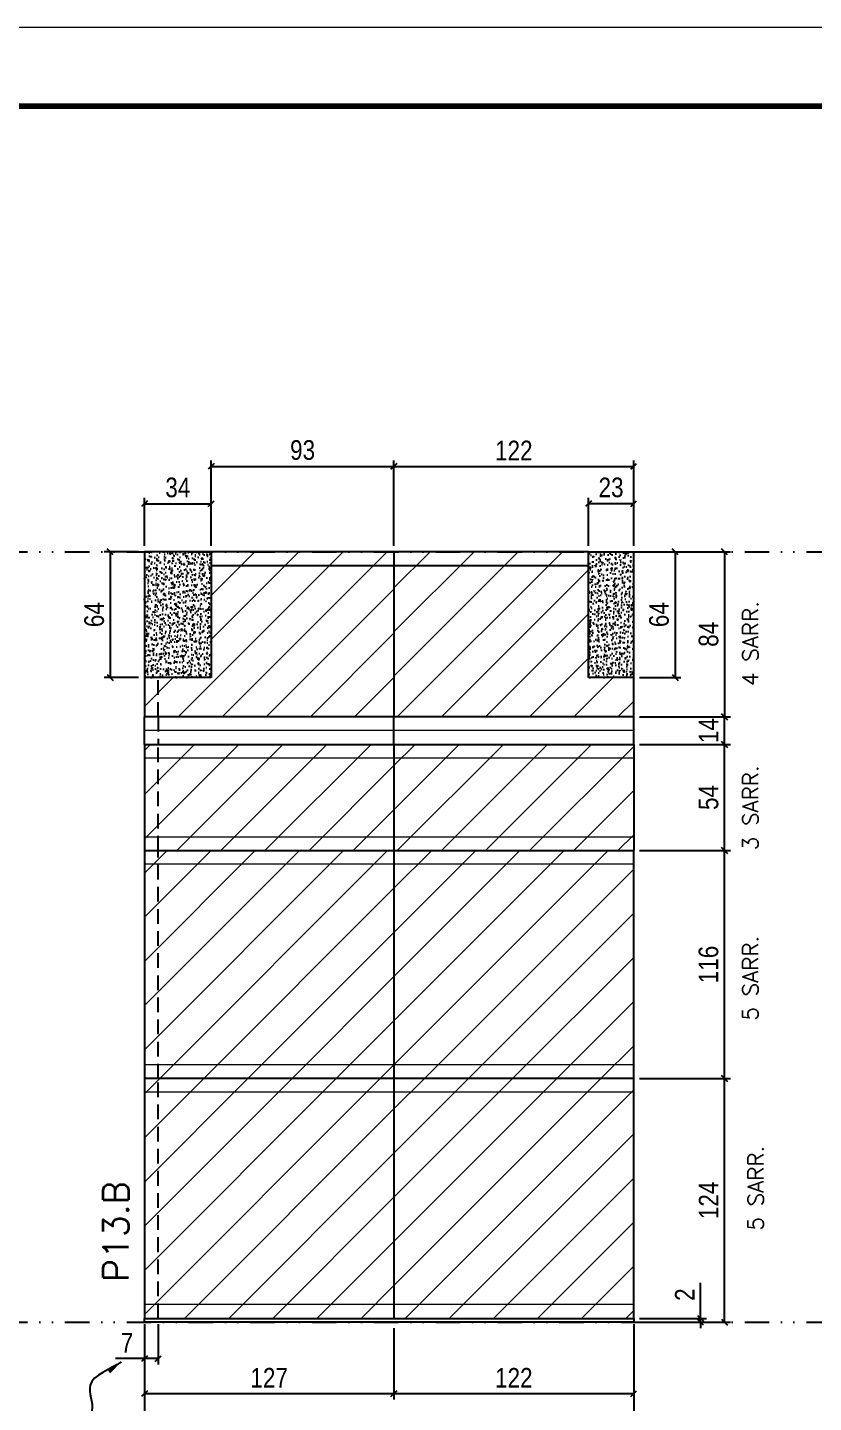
# Model space of a CAD drawing. Extents: x 28748 to 35002, y 14885 to 43501.
# Drawn here: x 32617 to 33017, y 30167 to 30866 of the extents above; entities that cross this region are included whole.
import ezdxf

# ---------------------------------------------------------------- set-up
doc = ezdxf.new("R2010")
doc.units = 0
for name, pattern in [('DASHED', [0.75, 0.5, -0.25]), ('DIVIDE2', [0.625, 0.25, -0.125, 0, -0.125, 0, -0.125]), ('HIDDEN', [0.375, 0.25, -0.125])]:
    doc.linetypes.add(name, pattern=pattern)
for name, color, linetype in [('COTA', 241, 'Continuous'), ('Nível', 160, 'Continuous'), ('Painéis', 200, 'Continuous'), ('SARR_2.2x7', 40, 'Continuous'), ('Sarrafo de Pressão', 42, 'HIDDEN')]:
    doc.layers.add(name, color=color, linetype=linetype)
for name, color, linetype, lineweight in [('Folhas', 255, 'Continuous', 9), ('Hachura', 251, 'Continuous', 9), ('Sarr 2.2x7', 40, 'Continuous', 9), ('SARRAFO DE PRESSAO', 251, 'DASHED', 9), ('Texto Seção', 7, 'Continuous', 15)]:
    doc.layers.add(name, color=color, linetype=linetype, lineweight=lineweight)
doc.styles.add('COTA TECNICA', font='techl___.ttf', dxfattribs={"height": 10})
doc.styles.add('COTA TECNICA-50', font='techl___.ttf', dxfattribs={"height": 10})
doc.styles.add('REGUA-120', font='ROMANS.shx', dxfattribs={"height": 15})
doc.styles.add('ROMANS', font='romans.shx')
doc.styles.get("Standard").update_dxf_attribs({"font": 'arial.ttf'})
doc.dimstyles.new('COTA PAINEL-50', dxfattribs={"dimtxt": 10, "dimasz": 3, "dimexe": 3, "dimexo": 3, "dimgap": 3, "dimtad": 1, "dimdec": 1, "dimzin": 12, "dimdsep": 46, "dimtxsty": 'COTA TECNICA-50', "dimblk1": 'OBLIQUE', "dimblk2": 'OBLIQUE', "dimsah": 1, "dimcen": 0.9, "dimclrd": 4, "dimclre": 4, "dimclrt": 240, "dimadec": 1, "dimazin": 3, "dimtfac": 1, "dimtdec": 1, "dimtmove": 0, "dimatfit": 3, "dimfxl": 1, "dimtolj": 1, "dimtzin": 12, "dimarcsym": 0})
doc.dimstyles.new('PAINEL', dxfattribs={"dimtxt": 10, "dimasz": 3, "dimexe": 3, "dimexo": 3, "dimgap": 3, "dimtad": 1, "dimdec": 1, "dimzin": 12, "dimdsep": 46, "dimtxsty": 'COTA TECNICA', "dimblk1": 'OBLIQUE', "dimblk2": 'OBLIQUE', "dimsah": 1, "dimcen": 0.9, "dimclrd": 4, "dimclre": 4, "dimclrt": 240, "dimadec": 1, "dimazin": 3, "dimtfac": 1, "dimtdec": 1, "dimtmove": 0, "dimatfit": 3, "dimfxl": 1, "dimtolj": 1, "dimtzin": 12, "dimarcsym": 0})
doc.dimstyles.get("Standard").update_dxf_attribs({"dimtxt": 0.18, "dimasz": 0.18, "dimexe": 0.18, "dimexo": 0.0625, "dimgap": 0.09, "dimtad": 0, "dimtih": 1, "dimtoh": 1, "dimdec": 4, "dimzin": 0, "dimdsep": 46, "dimtxsty": 'Standard', "dimcen": 0.09, "dimadec": 0, "dimazin": 0, "dimtfac": 1, "dimtdec": 4, "dimtofl": 0, "dimtmove": 0, "dimatfit": 3, "dimfxl": 1, "dimtolj": 1, "dimtzin": 0, "dimarcsym": 0})
pattern_1 = [(45, (-100190.879, -2076.637), (-11.2253202, 11.2253202), [])]

# ---------------------------------------------------------------- blocks, each defined once
blk = doc.blocks.new('9999999999')
at = {"layer": 'Folhas'}
blk.add_lwpolyline([(98138.98, 34190.21), (99623.98, 34190.21), (99623.98, 35240.21), (98138.98, 35240.21)], close=True, dxfattribs=at)
at = {"layer": 'Folhas', "color": 30, "const_width": 3}
blk.add_lwpolyline([(98213.98, 34230.21), (99583.98, 34230.21), (99583.98, 35200.21), (98213.98, 35200.21)], close=True, dxfattribs=at)
blk = doc.blocks.new('_Oblique')
at = {"color": 0, "linetype": 'ByBlock', "lineweight": -2}
blk.add_line((-0.5, -0.5), (0.5, 0.5), dxfattribs=at)
blk = doc.blocks.new('*D932')
at = {"layer": 'COTA', "color": 4, "lineweight": -2, "transparency": 16777216}
for p, q in [((32676.3, 30206.7), (32676.3, 30142.75)), ((32925.3, 30206.7), (32925.3, 30142.75)), ((32676.3, 30145.75), (32925.3, 30145.75))]:
    blk.add_line(p, q, dxfattribs=at)
at = {"layer": 'Defpoints', "color": 0, "transparency": 16777216}
for p in [(32676.3, 30209.7), (32925.3, 30209.7), (32925.3, 30145.75)]:
    blk.add_point(p, dxfattribs=at)
at = {"layer": 'COTA', "color": 4, "lineweight": -2, "transparency": 16777216, "xscale": 3, "yscale": 3, "zscale": 3, "rotation": 180}
blk.add_blockref('_Oblique', (32676.3, 30145.75), dxfattribs=at)
at = {"layer": 'COTA', "color": 4, "lineweight": -2, "transparency": 16777216, "xscale": 3, "yscale": 3, "zscale": 3}
blk.add_blockref('_Oblique', (32925.3, 30145.75), dxfattribs=at)
at = {"layer": 'COTA', "color": 240, "transparency": 16777216, "insert": (32800.8, 30153.85), "char_height": 10, "attachment_point": 5, "style": 'COTA TECNICA'}
blk.add_mtext('\\A1;249', dxfattribs=at)
blk = doc.blocks.new('*D933')
at = {"layer": 'COTA', "color": 4, "lineweight": -2, "transparency": 16777216}
for p, q in [((32683.3, 30206.7), (32683.3, 30186.19)), ((32676.3, 30204.7), (32676.3, 30186.19)), ((32676.3, 30189.19), (32661.57, 30189.19)), ((32683.3, 30189.19), (32676.3, 30189.19))]:
    blk.add_line(p, q, dxfattribs=at)
at = {"layer": 'Defpoints', "color": 0, "transparency": 16777216}
for p in [(32676.3, 30207.7), (32683.3, 30209.7), (32676.3, 30189.19)]:
    blk.add_point(p, dxfattribs=at)
at = {"layer": 'COTA', "color": 4, "lineweight": -2, "transparency": 16777216, "xscale": 3, "yscale": 3, "zscale": 3, "rotation": 180}
blk.add_blockref('_Oblique', (32676.3, 30189.19), dxfattribs=at)
at = {"layer": 'COTA', "color": 4, "lineweight": -2, "transparency": 16777216, "xscale": 3, "yscale": 3, "zscale": 3}
blk.add_blockref('_Oblique', (32683.3, 30189.19), dxfattribs=at)
at = {"layer": 'COTA', "color": 240, "transparency": 16777216, "insert": (32667.43, 30197.26), "char_height": 10, "attachment_point": 5, "style": 'COTA TECNICA-50'}
blk.add_mtext('\\A1;7', dxfattribs=at)
blk = doc.blocks.new('*D934')
at = {"layer": 'COTA', "color": 4, "lineweight": -2, "transparency": 16777216}
for p, q in [((32928.3, 30331.7), (32974.54, 30331.7)), ((32971.54, 30207.7), (32971.54, 30331.7)), ((32928.3, 30207.7), (32974.54, 30207.7))]:
    blk.add_line(p, q, dxfattribs=at)
at = {"layer": 'Defpoints', "color": 0, "transparency": 16777216}
for p in [(32925.3, 30331.7), (32971.54, 30331.7), (32925.3, 30207.7)]:
    blk.add_point(p, dxfattribs=at)
at = {"layer": 'COTA', "color": 4, "lineweight": -2, "transparency": 16777216, "xscale": 3, "yscale": 3, "zscale": 3}
for p, rotation in [((32971.54, 30331.7), 90), ((32971.54, 30207.7), 270)]:
    blk.add_blockref('_Oblique', p, dxfattribs=dict(at, rotation=rotation))
at = {"layer": 'COTA', "color": 240, "transparency": 16777216, "insert": (32963.46, 30269.7), "char_height": 10, "attachment_point": 5, "rotation": 90, "style": 'COTA TECNICA-50'}
blk.add_mtext('\\A1;124', dxfattribs=at)
blk = doc.blocks.new('*D935')
at = {"layer": 'COTA', "color": 4, "lineweight": -2, "transparency": 16777216}
for p, q in [((32959.31, 30209.7), (32959.31, 30227.81)), ((32928.3, 30209.7), (32962.31, 30209.7)), ((32928.3, 30207.7), (32962.31, 30207.7)), ((32959.31, 30207.7), (32959.31, 30209.7)), ((32959.31, 30207.7), (32959.31, 30204.7))]:
    blk.add_line(p, q, dxfattribs=at)
at = {"layer": 'Defpoints', "color": 0, "transparency": 16777216}
for p in [(32925.3, 30209.7), (32925.3, 30207.7), (32959.31, 30207.7)]:
    blk.add_point(p, dxfattribs=at)
at = {"layer": 'COTA', "color": 4, "lineweight": -2, "transparency": 16777216, "xscale": 3, "yscale": 3, "zscale": 3}
for p, rotation in [((32959.31, 30209.7), 270), ((32959.31, 30207.7), 90)]:
    blk.add_blockref('_Oblique', p, dxfattribs=dict(at, rotation=rotation))
at = {"layer": 'COTA', "color": 240, "transparency": 16777216, "insert": (32951.31, 30221.76), "char_height": 10, "attachment_point": 5, "rotation": 90, "style": 'COTA TECNICA-50'}
blk.add_mtext('\\A1;2', dxfattribs=at)
blk = doc.blocks.new('*D936')
at = {"layer": 'COTA', "color": 4, "linetype": 'ByBlock', "lineweight": -2, "transparency": 16777216}
for p, q in [((32928.3, 30599.7), (32974.54, 30599.7)), ((32971.54, 30599.7), (32971.54, 30515.7)), ((32928.3, 30515.7), (32974.54, 30515.7))]:
    blk.add_line(p, q, dxfattribs=at)
at = {"layer": 'Defpoints', "color": 0, "linetype": 'ByBlock', "transparency": 16777216}
for p in [(32925.3, 30599.7), (32925.3, 30515.7), (32971.54, 30515.7)]:
    blk.add_point(p, dxfattribs=at)
at = {"layer": 'COTA', "color": 4, "linetype": 'ByBlock', "lineweight": -2, "transparency": 16777216, "xscale": 3, "yscale": 3, "zscale": 3}
for p, rotation in [((32971.54, 30599.7), 90), ((32971.54, 30515.7), 270)]:
    blk.add_blockref('_Oblique', p, dxfattribs=dict(at, rotation=rotation))
at = {"layer": 'COTA', "color": 240, "linetype": 'ByBlock', "transparency": 16777216, "insert": (32963.44, 30557.7), "char_height": 10, "attachment_point": 5, "rotation": 90, "style": 'COTA TECNICA'}
blk.add_mtext('\\A1;84', dxfattribs=at)
blk = doc.blocks.new('*D937')
at = {"layer": 'COTA', "color": 4, "linetype": 'ByBlock', "lineweight": -2, "transparency": 16777216}
for p, q in [((32928.3, 30447.7), (32974.54, 30447.7)), ((32971.54, 30331.7), (32971.54, 30447.7)), ((32928.3, 30331.7), (32974.54, 30331.7))]:
    blk.add_line(p, q, dxfattribs=at)
at = {"layer": 'Defpoints', "color": 0, "linetype": 'ByBlock', "transparency": 16777216}
for p in [(32925.3, 30447.7), (32971.54, 30447.7), (32925.3, 30331.7)]:
    blk.add_point(p, dxfattribs=at)
at = {"layer": 'COTA', "color": 4, "linetype": 'ByBlock', "lineweight": -2, "transparency": 16777216, "xscale": 3, "yscale": 3, "zscale": 3}
for p, rotation in [((32971.54, 30447.7), 90), ((32971.54, 30331.7), 270)]:
    blk.add_blockref('_Oblique', p, dxfattribs=dict(at, rotation=rotation))
at = {"layer": 'COTA', "color": 240, "linetype": 'ByBlock', "transparency": 16777216, "insert": (32963.43, 30389.7), "char_height": 10, "attachment_point": 5, "rotation": 90, "style": 'COTA TECNICA'}
blk.add_mtext('\\A1;116', dxfattribs=at)
blk = doc.blocks.new('*D1788')
at = {"layer": 'COTA', "color": 4, "linetype": 'ByBlock', "lineweight": -2, "transparency": 16777216}
for p, q in [((32676.3, 30206.7), (32676.3, 30168.39)), ((32803.3, 30204.7), (32803.3, 30168.39)), ((32676.3, 30171.39), (32803.3, 30171.39))]:
    blk.add_line(p, q, dxfattribs=at)
at = {"layer": 'Defpoints', "color": 0, "linetype": 'ByBlock', "transparency": 16777216}
for p in [(32676.3, 30209.7), (32803.3, 30207.7), (32803.3, 30171.39)]:
    blk.add_point(p, dxfattribs=at)
at = {"layer": 'COTA', "color": 4, "linetype": 'ByBlock', "lineweight": -2, "transparency": 16777216, "xscale": 3, "yscale": 3, "zscale": 3, "rotation": 180}
blk.add_blockref('_Oblique', (32676.3, 30171.39), dxfattribs=at)
at = {"layer": 'COTA', "color": 4, "linetype": 'ByBlock', "lineweight": -2, "transparency": 16777216, "xscale": 3, "yscale": 3, "zscale": 3}
blk.add_blockref('_Oblique', (32803.3, 30171.39), dxfattribs=at)
at = {"layer": 'COTA', "color": 240, "linetype": 'ByBlock', "transparency": 16777216, "insert": (32739.8, 30179.46), "char_height": 10, "attachment_point": 5, "style": 'COTA TECNICA'}
blk.add_mtext('\\A1;127', dxfattribs=at)
blk = doc.blocks.new('*D1789')
at = {"layer": 'COTA', "color": 4, "linetype": 'ByBlock', "lineweight": -2, "transparency": 16777216}
for p, q in [((32803.3, 30204.7), (32803.3, 30168.39)), ((32925.3, 30204.7), (32925.3, 30168.39)), ((32803.3, 30171.39), (32925.3, 30171.39))]:
    blk.add_line(p, q, dxfattribs=at)
at = {"layer": 'Defpoints', "color": 0, "linetype": 'ByBlock', "transparency": 16777216}
for p in [(32803.3, 30207.7), (32925.3, 30207.7), (32925.3, 30171.39)]:
    blk.add_point(p, dxfattribs=at)
at = {"layer": 'COTA', "color": 4, "linetype": 'ByBlock', "lineweight": -2, "transparency": 16777216, "xscale": 3, "yscale": 3, "zscale": 3, "rotation": 180}
blk.add_blockref('_Oblique', (32803.3, 30171.39), dxfattribs=at)
at = {"layer": 'COTA', "color": 4, "linetype": 'ByBlock', "lineweight": -2, "transparency": 16777216, "xscale": 3, "yscale": 3, "zscale": 3}
blk.add_blockref('_Oblique', (32925.3, 30171.39), dxfattribs=at)
at = {"layer": 'COTA', "color": 240, "linetype": 'ByBlock', "transparency": 16777216, "insert": (32864.3, 30179.45), "char_height": 10, "attachment_point": 5, "style": 'COTA TECNICA'}
blk.add_mtext('\\A1;122', dxfattribs=at)
blk = doc.blocks.new('*D1790')
at = {"layer": 'COTA', "color": 4, "linetype": 'ByBlock', "lineweight": -2, "transparency": 16777216}
for p, q in [((32673.3, 30599.7), (32655.89, 30599.7)), ((32658.89, 30599.7), (32658.89, 30535.7)), ((32673.3, 30535.7), (32655.89, 30535.7))]:
    blk.add_line(p, q, dxfattribs=at)
at = {"layer": 'Defpoints', "color": 0, "linetype": 'ByBlock', "transparency": 16777216}
for p in [(32676.3, 30599.7), (32658.89, 30535.7), (32676.3, 30535.7)]:
    blk.add_point(p, dxfattribs=at)
at = {"layer": 'COTA', "color": 4, "linetype": 'ByBlock', "lineweight": -2, "transparency": 16777216, "xscale": 3, "yscale": 3, "zscale": 3}
for p, rotation in [((32658.89, 30599.7), 90), ((32658.89, 30535.7), 270)]:
    blk.add_blockref('_Oblique', p, dxfattribs=dict(at, rotation=rotation))
at = {"layer": 'COTA', "color": 240, "linetype": 'ByBlock', "transparency": 16777216, "insert": (32650.79, 30567.7), "char_height": 10, "attachment_point": 5, "rotation": 90, "style": 'COTA TECNICA'}
blk.add_mtext('\\A1;64', dxfattribs=at)
blk = doc.blocks.new('*D1760')
at = {"layer": 'COTA', "color": 4, "linetype": 'ByBlock', "lineweight": -2, "transparency": 16777216}
for p, q in [((32676.3, 30602.7), (32676.3, 30627.15)), ((32710.3, 30602.7), (32710.3, 30627.15)), ((32676.3, 30624.15), (32710.3, 30624.15))]:
    blk.add_line(p, q, dxfattribs=at)
at = {"layer": 'Defpoints', "color": 0, "linetype": 'ByBlock', "transparency": 16777216}
for p in [(32710.3, 30624.15), (32676.3, 30599.7), (32710.3, 30599.7)]:
    blk.add_point(p, dxfattribs=at)
at = {"layer": 'COTA', "color": 4, "linetype": 'ByBlock', "lineweight": -2, "transparency": 16777216, "xscale": 3, "yscale": 3, "zscale": 3, "rotation": 180}
blk.add_blockref('_Oblique', (32676.3, 30624.15), dxfattribs=at)
at = {"layer": 'COTA', "color": 4, "linetype": 'ByBlock', "lineweight": -2, "transparency": 16777216, "xscale": 3, "yscale": 3, "zscale": 3}
blk.add_blockref('_Oblique', (32710.3, 30624.15), dxfattribs=at)
at = {"layer": 'COTA', "color": 240, "linetype": 'ByBlock', "transparency": 16777216, "insert": (32693.3, 30632.37), "char_height": 10, "attachment_point": 5, "style": 'COTA TECNICA'}
blk.add_mtext('\\A1;34', dxfattribs=at)
blk = doc.blocks.new('*D2083')
at = {"layer": 'COTA', "color": 4, "lineweight": -2, "transparency": 16777216}
for p, q in [((32803.3, 30602.7), (32803.3, 30646.16)), ((32803.3, 30643.16), (32925.3, 30643.16)), ((32925.3, 30602.7), (32925.3, 30646.16))]:
    blk.add_line(p, q, dxfattribs=at)
at = {"layer": 'Defpoints', "color": 0, "transparency": 16777216}
for p in [(32925.3, 30643.16), (32803.3, 30599.7), (32925.3, 30599.7)]:
    blk.add_point(p, dxfattribs=at)
at = {"layer": 'COTA', "color": 4, "lineweight": -2, "transparency": 16777216, "xscale": 3, "yscale": 3, "zscale": 3, "rotation": 180}
blk.add_blockref('_Oblique', (32803.3, 30643.16), dxfattribs=at)
at = {"layer": 'COTA', "color": 4, "lineweight": -2, "transparency": 16777216, "xscale": 3, "yscale": 3, "zscale": 3}
blk.add_blockref('_Oblique', (32925.3, 30643.16), dxfattribs=at)
at = {"layer": 'COTA', "color": 240, "transparency": 16777216, "insert": (32864.3, 30651.22), "char_height": 10, "attachment_point": 5, "style": 'COTA TECNICA-50'}
blk.add_mtext('\\A1;122', dxfattribs=at)
blk = doc.blocks.new('*D1392')
at = {"layer": 'COTA', "color": 4, "lineweight": -2, "transparency": 16777216}
for p, q in [((32902.3, 30602.7), (32902.3, 30627.15)), ((32925.3, 30602.7), (32925.3, 30627.15)), ((32925.3, 30624.15), (32902.3, 30624.15))]:
    blk.add_line(p, q, dxfattribs=at)
at = {"layer": 'Defpoints', "color": 0, "transparency": 16777216}
for p in [(32902.3, 30624.15), (32902.3, 30599.7), (32925.3, 30599.7)]:
    blk.add_point(p, dxfattribs=at)
at = {"layer": 'COTA', "color": 4, "lineweight": -2, "transparency": 16777216, "xscale": 3, "yscale": 3, "zscale": 3, "rotation": 180}
blk.add_blockref('_Oblique', (32902.3, 30624.15), dxfattribs=at)
at = {"layer": 'COTA', "color": 4, "lineweight": -2, "transparency": 16777216, "xscale": 3, "yscale": 3, "zscale": 3}
blk.add_blockref('_Oblique', (32925.3, 30624.15), dxfattribs=at)
at = {"layer": 'COTA', "color": 240, "transparency": 16777216, "insert": (32913.8, 30632.37), "char_height": 10, "attachment_point": 5, "style": 'COTA TECNICA-50'}
blk.add_mtext('\\A1;23', dxfattribs=at)
blk = doc.blocks.new('*D2164')
at = {"layer": 'COTA', "color": 4, "lineweight": -2, "transparency": 16777216}
for p, q in [((32710.3, 30602.7), (32710.3, 30646.16)), ((32710.3, 30643.16), (32803.3, 30643.16)), ((32803.3, 30602.7), (32803.3, 30646.16))]:
    blk.add_line(p, q, dxfattribs=at)
at = {"layer": 'Defpoints', "color": 0, "transparency": 16777216}
for p in [(32803.3, 30643.16), (32710.3, 30599.7), (32803.3, 30599.7)]:
    blk.add_point(p, dxfattribs=at)
at = {"layer": 'COTA', "color": 4, "lineweight": -2, "transparency": 16777216, "xscale": 3, "yscale": 3, "zscale": 3, "rotation": 180}
blk.add_blockref('_Oblique', (32710.3, 30643.16), dxfattribs=at)
at = {"layer": 'COTA', "color": 4, "lineweight": -2, "transparency": 16777216, "xscale": 3, "yscale": 3, "zscale": 3}
blk.add_blockref('_Oblique', (32803.3, 30643.16), dxfattribs=at)
at = {"layer": 'COTA', "color": 240, "transparency": 16777216, "insert": (32756.8, 30651.41), "char_height": 10, "attachment_point": 5, "style": 'COTA TECNICA'}
blk.add_mtext('\\A1;93', dxfattribs=at)
blk = doc.blocks.new('*D2169')
at = {"layer": 'COTA', "color": 4, "lineweight": -2, "transparency": 16777216}
for p, q in [((32928.3, 30599.7), (32949.37, 30599.7)), ((32946.37, 30599.7), (32946.37, 30535.7)), ((32928.3, 30535.7), (32949.37, 30535.7))]:
    blk.add_line(p, q, dxfattribs=at)
at = {"layer": 'Defpoints', "color": 0, "transparency": 16777216}
for p in [(32925.3, 30599.7), (32925.3, 30535.7), (32946.37, 30535.7)]:
    blk.add_point(p, dxfattribs=at)
at = {"layer": 'COTA', "color": 4, "lineweight": -2, "transparency": 16777216, "xscale": 3, "yscale": 3, "zscale": 3}
for p, rotation in [((32946.37, 30599.7), 90), ((32946.37, 30535.7), 270)]:
    blk.add_blockref('_Oblique', p, dxfattribs=dict(at, rotation=rotation))
at = {"layer": 'COTA', "color": 240, "transparency": 16777216, "insert": (32938.26, 30567.7), "char_height": 10, "attachment_point": 5, "rotation": 90, "style": 'COTA TECNICA'}
blk.add_mtext('\\A1;64', dxfattribs=at)
blk = doc.blocks.new('*D2362')
at = {"layer": 'COTA', "color": 4, "lineweight": -2, "transparency": 16777216}
for p, q in [((32928.3, 30501.7), (32974.54, 30501.7)), ((32971.54, 30447.7), (32971.54, 30501.7)), ((32928.3, 30447.7), (32974.54, 30447.7))]:
    blk.add_line(p, q, dxfattribs=at)
at = {"layer": 'Defpoints', "color": 0, "transparency": 16777216}
for p in [(32925.3, 30501.7), (32971.54, 30501.7), (32925.3, 30447.7)]:
    blk.add_point(p, dxfattribs=at)
at = {"layer": 'COTA', "color": 4, "lineweight": -2, "transparency": 16777216, "xscale": 3, "yscale": 3, "zscale": 3}
for p, rotation in [((32971.54, 30501.7), 90), ((32971.54, 30447.7), 270)]:
    blk.add_blockref('_Oblique', p, dxfattribs=dict(at, rotation=rotation))
at = {"layer": 'COTA', "color": 240, "transparency": 16777216, "insert": (32963.43, 30474.7), "char_height": 10, "attachment_point": 5, "rotation": 90, "style": 'COTA TECNICA'}
blk.add_mtext('\\A1;54', dxfattribs=at)
blk = doc.blocks.new('*D2554')
at = {"layer": 'COTA', "color": 4, "lineweight": -2, "transparency": 16777216}
for p, q in [((32928.3, 30515.7), (32974.54, 30515.7)), ((32971.54, 30501.7), (32971.54, 30515.7)), ((32928.3, 30501.7), (32974.54, 30501.7))]:
    blk.add_line(p, q, dxfattribs=at)
at = {"layer": 'Defpoints', "color": 0, "transparency": 16777216}
for p in [(32925.3, 30515.7), (32971.54, 30515.7), (32925.3, 30501.7)]:
    blk.add_point(p, dxfattribs=at)
at = {"layer": 'COTA', "color": 4, "lineweight": -2, "transparency": 16777216, "xscale": 3, "yscale": 3, "zscale": 3}
for p, rotation in [((32971.54, 30515.7), 90), ((32971.54, 30501.7), 270)]:
    blk.add_blockref('_Oblique', p, dxfattribs=dict(at, rotation=rotation))
at = {"layer": 'COTA', "color": 240, "transparency": 16777216, "insert": (32963.46, 30508.7), "char_height": 10, "attachment_point": 5, "rotation": 90, "style": 'COTA TECNICA'}
blk.add_mtext('\\A1;14', dxfattribs=at)

msp = doc.modelspace()

# ---------------------------------------------------------------- hatches: boundary and pattern name
at = {"layer": 'COTA', "linetype": 'ByBlock'}
h = msp.add_hatch(dxfattribs=at)
h.set_pattern_fill('AR-CONC', color=256, scale=0.03)
h.set_pattern_definition([(50, (0, 14), (5.46554007, -0.47817257), [0.5715, -6.2865]), (355, (0, 14), (-1.05730264, 5.73170536), [0.4572, -5.0292175]), (100.451445, (0.4555, 13.96), (4.4082374, 5.25353256), [0.48570026, -5.34270734]), (46.1842, (0, 15.524), (8.1323712, -1.2612698), [0.85725, -9.42975]), (96.635558, (0.678, 15.419), (7.122124, 7.4227837), [0.7285507, -8.0140682]), (351.184151, (0, 15.524), (7.122124, 7.4227837), [0.685799, -7.543792]), (21, (0.762, 15.143), (4.54843174, -3.06795595), [0.5715, -6.2865]), (326, (0.762, 15.143), (1.85406085, 5.525639), [0.4572, -5.0292]), (71.451445, (1.141, 14.8873), (6.4024926, 2.45768307), [0.48570026, -5.3426981]), (37.5, (0, 14), (0.0926581, 2.53665117), [0, -4.96824, 0, -5.1054, 0, -5.04825]), (7.5, (0, 14), (2.00458988, 3.00541724), [0, -2.91084, 0, -4.85394, 0, -1.92405]), (327.5, (-1.6993, 14), (4.067717855, -0.17186232), [0, -1.905, 0, -5.9436, 0, -7.8867]), (317.5, (-2.4613, 14), (4.44387544, 0.76279473), [0, -2.4765, 0, -3.94716, 0, -5.6007])])
h.paths.add_polyline_path([(32710.3, 30599.7), (32676.3, 30599.7), (32676.3, 30535.7), (32710.3, 30535.7)])
h = msp.add_hatch(dxfattribs=at)
h.set_pattern_fill('AR-CONC', color=256, scale=0.03)
h.set_pattern_definition([(50, (29064.5875, 33267.16), (5.46554, -0.4781726), [0.5715, -6.2865]), (355, (29064.5875, 33267.16), (-1.0573026, 5.7317054), [0.4572, -5.0292175]), (100.45144, (29065.043, 33267.12), (4.4082374, 5.2535326), [0.4857, -5.3427073]), (46.1842, (29064.5875, 33268.684), (8.132371, -1.26127), [0.85725, -9.42975]), (96.63556, (29065.265, 33268.579), (7.122124, 7.422784), [0.72855, -8.014068]), (351.18415, (29064.5875, 33268.684), (7.122124, 7.422784), [0.685799, -7.543792]), (21, (29065.3495, 33268.303), (4.5484317, -3.067956), [0.5715, -6.2865]), (326, (29065.3495, 33268.303), (1.854061, 5.525639), [0.4572, -5.0292]), (71.45144, (29065.7286, 33268.0473), (6.4024926, 2.457683), [0.4857, -5.342698]), (37.5, (29064.5875, 33267.16), (0.0926581, 2.5366512), [0, -4.96824, 0, -5.1054, 0, -5.04825]), (7.5, (29064.5875, 33267.16), (2.0045899, 3.0054172), [0, -2.91084, 0, -4.85394, 0, -1.92405]), (327.5, (29062.8883, 33267.16), (4.06771786, -0.1718623), [0, -1.905, 0, -5.9436, 0, -7.8867]), (317.5, (29062.1263, 33267.16), (4.4438754, 0.7627947), [0, -2.4765, 0, -3.94716, 0, -5.6007])])
h.paths.add_polyline_path([(32902.3, 30535.7), (32925.3, 30535.7), (32925.3, 30599.7), (32902.3, 30599.7)])
at = {"layer": 'Hachura'}
h = msp.add_hatch(dxfattribs=at)
h.set_pattern_fill('ANSI31', color=256, scale=5)
h.paths.add_polyline_path([(32803.3, 30599.7), (32710.3, 30599.7), (32710.3, 30535.7), (32676.3, 30535.7), (32676.3, 30515.7), (32803.3, 30515.7)])
h = msp.add_hatch(dxfattribs=at)
h.set_pattern_fill('ANSI31', color=256, scale=5)
h.set_pattern_definition([(45, (0, 68), (-11.22532, 11.22532), [])])
h.paths.add_polyline_path([(32925.3, 30515.7), (32925.3, 30535.7), (32902.3, 30535.7), (32902.3, 30599.7), (32803.3, 30599.7), (32803.3, 30515.7)])
h = msp.add_hatch(dxfattribs=at)
h.set_pattern_fill('ANSI31', color=256, scale=5)
h.paths.add_polyline_path([(32803.3, 30501.7), (32676.3, 30501.7), (32676.3, 30447.7), (32803.3, 30447.7)])
h = msp.add_hatch(dxfattribs=at)
h.set_pattern_fill('ANSI31', color=256, scale=5)
h.paths.add_polyline_path([(32925.3, 30501.7), (32803.3, 30501.7), (32803.3, 30447.7), (32925.3, 30447.7)])
at = {"layer": 'Hachura', "linetype": 'ByBlock'}
h = msp.add_hatch(dxfattribs=at)
h.set_pattern_fill('ANSI31', color=256, scale=5)
h.set_pattern_definition(pattern_1)
h.paths.add_polyline_path([(32676.3, 30447.7), (32676.3, 30331.7), (32803.3, 30331.7), (32803.3, 30447.7)])
h = msp.add_hatch(dxfattribs=at)
h.set_pattern_fill('ANSI31', color=256, scale=5)
h.set_pattern_definition(pattern_1)
h.paths.add_polyline_path([(32925.3, 30331.7), (32925.3, 30447.7), (32803.3, 30447.7), (32803.3, 30331.7)])
h = msp.add_hatch(dxfattribs=at)
h.set_pattern_fill('ANSI31', color=256, scale=5)
h.set_pattern_definition(pattern_1)
h.paths.add_polyline_path([(32803.3, 30331.7), (32676.3, 30331.7), (32676.3, 30209.7), (32803.3, 30209.7)])
h = msp.add_hatch(dxfattribs=at)
h.set_pattern_fill('ANSI31', color=256, scale=5)
h.set_pattern_definition(pattern_1)
h.paths.add_polyline_path([(32803.3, 30331.7), (32803.3, 30209.7), (32925.3, 30209.7), (32925.3, 30331.7)])

# ---------------------------------------------------------------- linework, layer by layer
at = {"layer": 'COTA', "linetype": 'ByBlock'}
for p, q in [((32710.3, 30599.7), (32676.3, 30599.7)), ((32676.3, 30599.7), (32676.3, 30535.7)), ((32902.3, 30599.7), (32925.3, 30599.7)), ((32925.3, 30535.7), (32925.3, 30599.7))]:
    msp.add_line(p, q, dxfattribs=at)
at = {"layer": 'Nível', "color": 4, "linetype": 'DIVIDE2', "ltscale": 50}
for p, q in [((32006.84, 30599.7), (33376.84, 30599.7)), ((32006.84, 30207.7), (33376.84, 30207.7))]:
    msp.add_line(p, q, dxfattribs=at)
at = {"layer": 'Painéis'}
for p, q in [((32902.3, 30599.7), (32710.3, 30599.7)), ((32710.3, 30599.7), (32710.3, 30535.7)), ((32803.3, 30599.7), (32803.3, 30515.7)), ((32902.3, 30535.7), (32902.3, 30599.7)), ((32925.3, 30599.7), (32925.3, 30599.7)), ((32710.3, 30535.7), (32676.3, 30535.7)), ((32676.3, 30535.7), (32676.3, 30515.7)), ((32925.3, 30535.7), (32902.3, 30535.7)), ((32925.3, 30537.7), (32925.3, 30537.7)), ((32925.3, 30515.7), (32925.3, 30535.7)), ((32925.3, 30515.7), (32676.3, 30515.7)), ((32710.3, 30515.7), (32676.3, 30515.7)), ((32676.3, 30515.7), (32676.3, 30515.7)), ((32676.3, 30515.7), (32676.3, 30515.7)), ((32925.3, 30515.7), (32676.3, 30515.7)), ((32676.3, 30501.7), (32676.3, 30515.7)), ((32803.3, 30501.7), (32803.3, 30515.7)), ((32925.3, 30501.7), (32925.3, 30515.7)), ((32676.3, 30501.7), (32676.3, 30447.7)), ((32676.3, 30501.7), (32925.3, 30501.7)), ((32803.3, 30501.7), (32803.3, 30209.7)), ((32925.3, 30501.7), (32925.3, 30447.7)), ((32676.3, 30447.7), (32676.3, 30209.7)), ((32676.3, 30447.7), (32925.3, 30447.7)), ((32925.3, 30209.7), (32925.3, 30447.7)), ((32925.3, 30331.7), (32676.3, 30331.7)), ((32676.3, 30209.7), (32925.3, 30209.7))]:
    msp.add_line(p, q, dxfattribs=at)
msp.add_lwpolyline([(32676.3, 30209.7), (32925.3, 30209.7), (32925.3, 30207.7), (32676.3, 30207.7)], close=True, dxfattribs=at)
at = {"layer": 'Sarr 2.2x7'}
for p, q in [((32925.3, 30508.7), (32676.3, 30508.7)), ((32925.3, 30494.7), (32676.3, 30494.7)), ((32676.3, 30454.7), (32925.3, 30454.7)), ((32925.3, 30440.7), (32676.3, 30440.7)), ((32925.3, 30338.7), (32676.3, 30338.7)), ((32925.3, 30324.7), (32676.3, 30324.7)), ((32925.3, 30216.7), (32676.3, 30216.7)), ((32925.3, 30209.7), (32676.3, 30209.7))]:
    msp.add_line(p, q, dxfattribs=at)
at = {"layer": 'Sarr 2.2x7', "linetype": 'Continuous'}
for p, q in [((32676.3, 30331.7), (32676.3, 30338.7)), ((32925.3, 30331.7), (32925.3, 30338.7)), ((32676.3, 30209.7), (32676.3, 30216.7)), ((32925.3, 30209.7), (32925.3, 30216.7))]:
    msp.add_line(p, q, dxfattribs=at)
at = {"layer": 'SARR_2.2x7'}
for p, q in [((32710.3, 30592.7), (32803.3, 30592.7)), ((32803.3, 30592.7), (32902.3, 30592.7))]:
    msp.add_line(p, q, dxfattribs=at)
at = {"layer": 'Sarrafo de Pressão', "ltscale": 30}
for p, q in [((32683.3, 30515.7), (32683.3, 30535.7)), ((32683.3, 30515.7), (32683.3, 30515.7)), ((32683.3, 30515.7), (32683.3, 30501.7)), ((32683.3, 30447.7), (32683.3, 30501.7)), ((32683.3, 30331.7), (32683.3, 30447.7)), ((32683.3, 30209.7), (32683.3, 30331.7))]:
    msp.add_line(p, q, dxfattribs=at)

# ---------------------------------------------------------------- block references
at = {"layer": 'SARRAFO DE PRESSAO', "color": 6, "linetype": 'ByBlock'}
msp.add_blockref('9999999999', (-66207.14, -4373.79), dxfattribs=at)

# ---------------------------------------------------------------- texts
at = {"layer": 'Texto Seção', "linetype": 'Continuous', "style": 'ROMANS'}
for s, p in [('4 SARR.', (32988.74, 30531.39)), ('3 SARR.', (32988.74, 30447.86)), ('5 SARR.', (32988.74, 30361.17)), ('5 SARR.', (32991.45, 30254.33))]:
    msp.add_text(s, height=8, rotation=90, dxfattribs=at).set_placement(p)
at = {"layer": 'Texto Seção', "insert": (32668.27, 30228.17), "char_height": 13, "width": 285.3299, "attachment_point": 7, "rotation": 90, "style": 'REGUA-120'}
msp.add_mtext('P13.B', dxfattribs=at)

# ---------------------------------------------------------------- dimensions: what is measured, and where the dimension line sits
at = {"layer": 'COTA'}
for base, p1, p2, dimstyle, picture, middle in [((32803.3, 30643.16), (32710.3, 30599.7), (32803.3, 30599.7), 'PAINEL', '*D2164', (32756.8, 30651.41)), ((32925.3, 30643.16), (32803.3, 30599.7), (32925.3, 30599.7), 'COTA PAINEL-50', '*D2083', (32864.3, 30651.22)), ((32902.3, 30624.15), (32925.3, 30599.7), (32902.3, 30599.7), 'COTA PAINEL-50', '*D1392', (32913.8, 30632.37))]:
    dim = msp.add_linear_dim(base=base, p1=p1, p2=p2, dimstyle=dimstyle, dxfattribs=at)
    dim.commit()
    dim.dimension.update_dxf_attribs({"geometry": picture, "text_midpoint": middle})
at = {"layer": 'COTA', "linetype": 'ByBlock'}
for base, p1, p2, picture, middle in [((32710.3, 30624.15), (32676.3, 30599.7), (32710.3, 30599.7), '*D1760', (32693.3, 30632.37)), ((32803.3, 30171.39), (32676.3, 30209.7), (32803.3, 30207.7), '*D1788', (32739.8, 30179.46))]:
    dim = msp.add_linear_dim(base=base, p1=p1, p2=p2, dimstyle='PAINEL', dxfattribs=at)
    dim.commit()
    dim.dimension.update_dxf_attribs({"geometry": picture, "text_midpoint": middle})
for base, p1, p2, picture, middle in [((32658.89, 30535.7), (32676.3, 30599.7), (32676.3, 30535.7), '*D1790', (32650.79, 30567.7)), ((32971.54, 30447.7), (32925.3, 30331.7), (32925.3, 30447.7), '*D937', (32963.43, 30389.7))]:
    dim = msp.add_linear_dim(base=base, p1=p1, p2=p2, angle=90, dimstyle='PAINEL', dxfattribs=at)
    dim.commit()
    dim.dimension.update_dxf_attribs({"geometry": picture, "text_midpoint": middle})
dim = msp.add_linear_dim(base=(32971.54, 30515.7), p1=(32925.3, 30599.7), p2=(32925.3, 30515.7), angle=90, dimstyle='PAINEL', dxfattribs=at)
dim.commit()
dim.dimension.update_dxf_attribs({"geometry": '*D936', "text_midpoint": (32971.54, 30557.7), "dimtype": 160})
at = {"layer": 'COTA'}
for base, p1, p2, angle, dimstyle, picture, middle in [((32946.37, 30535.7), (32925.3, 30599.7), (32925.3, 30535.7), 90, 'PAINEL', '*D2169', (32938.26, 30567.7)), ((32971.54, 30501.7), (32925.3, 30447.7), (32925.3, 30501.7), 90, 'PAINEL', '*D2362', (32963.43, 30474.7)), ((32971.54, 30331.7), (32925.3, 30207.7), (32925.3, 30331.7), 90, 'COTA PAINEL-50', '*D934', (32963.46, 30269.7)), ((32676.3, 30189.19), (32683.3, 30209.7), (32676.3, 30207.7), 180, 'COTA PAINEL-50', '*D933', (32667.43, 30197.26))]:
    dim = msp.add_linear_dim(base=base, p1=p1, p2=p2, angle=angle, dimstyle=dimstyle, dxfattribs=at)
    dim.commit()
    dim.dimension.update_dxf_attribs({"geometry": picture, "text_midpoint": middle})
for base, p1, p2, dimstyle, picture, middle in [((32971.54, 30515.7), (32925.3, 30501.7), (32925.3, 30515.7), 'PAINEL', '*D2554', (32971.54, 30508.7)), ((32959.31, 30207.7), (32925.3, 30209.7), (32925.3, 30207.7), 'COTA PAINEL-50', '*D935', (32959.31, 30221.76))]:
    dim = msp.add_linear_dim(base=base, p1=p1, p2=p2, angle=90, dimstyle=dimstyle, dxfattribs=at)
    dim.commit()
    dim.dimension.update_dxf_attribs({"geometry": picture, "text_midpoint": middle, "dimtype": 160})
dim = msp.add_linear_dim(base=(32925.3, 30145.75), p1=(32676.3, 30209.7), p2=(32925.3, 30209.7), dimstyle='PAINEL', override={"dimarcsym": 2}, dxfattribs=at)
dim.commit()
dim.dimension.update_dxf_attribs({"geometry": '*D932', "text_midpoint": (32800.8, 30153.85)})
at = {"layer": 'COTA', "linetype": 'ByBlock'}
dim = msp.add_linear_dim(base=(32925.3, 30171.39), p1=(32803.3, 30207.7), p2=(32925.3, 30207.7), dimstyle='PAINEL', override={"dimtmove": 1}, dxfattribs=at)
dim.commit()
dim.dimension.update_dxf_attribs({"geometry": '*D1789', "text_midpoint": (32864.3, 30179.45)})

# ---------------------------------------------------------------- leaders
at = {"layer": 'COTA', "path_type": 1}
msp.add_leader([(32664.47, 30187.52), (32648.68, 30175.69), (32649.61, 30162.68), (32644.06, 30152.9)], dimstyle='Standard', override={"dimasz": 8}, dxfattribs=at)

doc.saveas('drawing.dxf')
